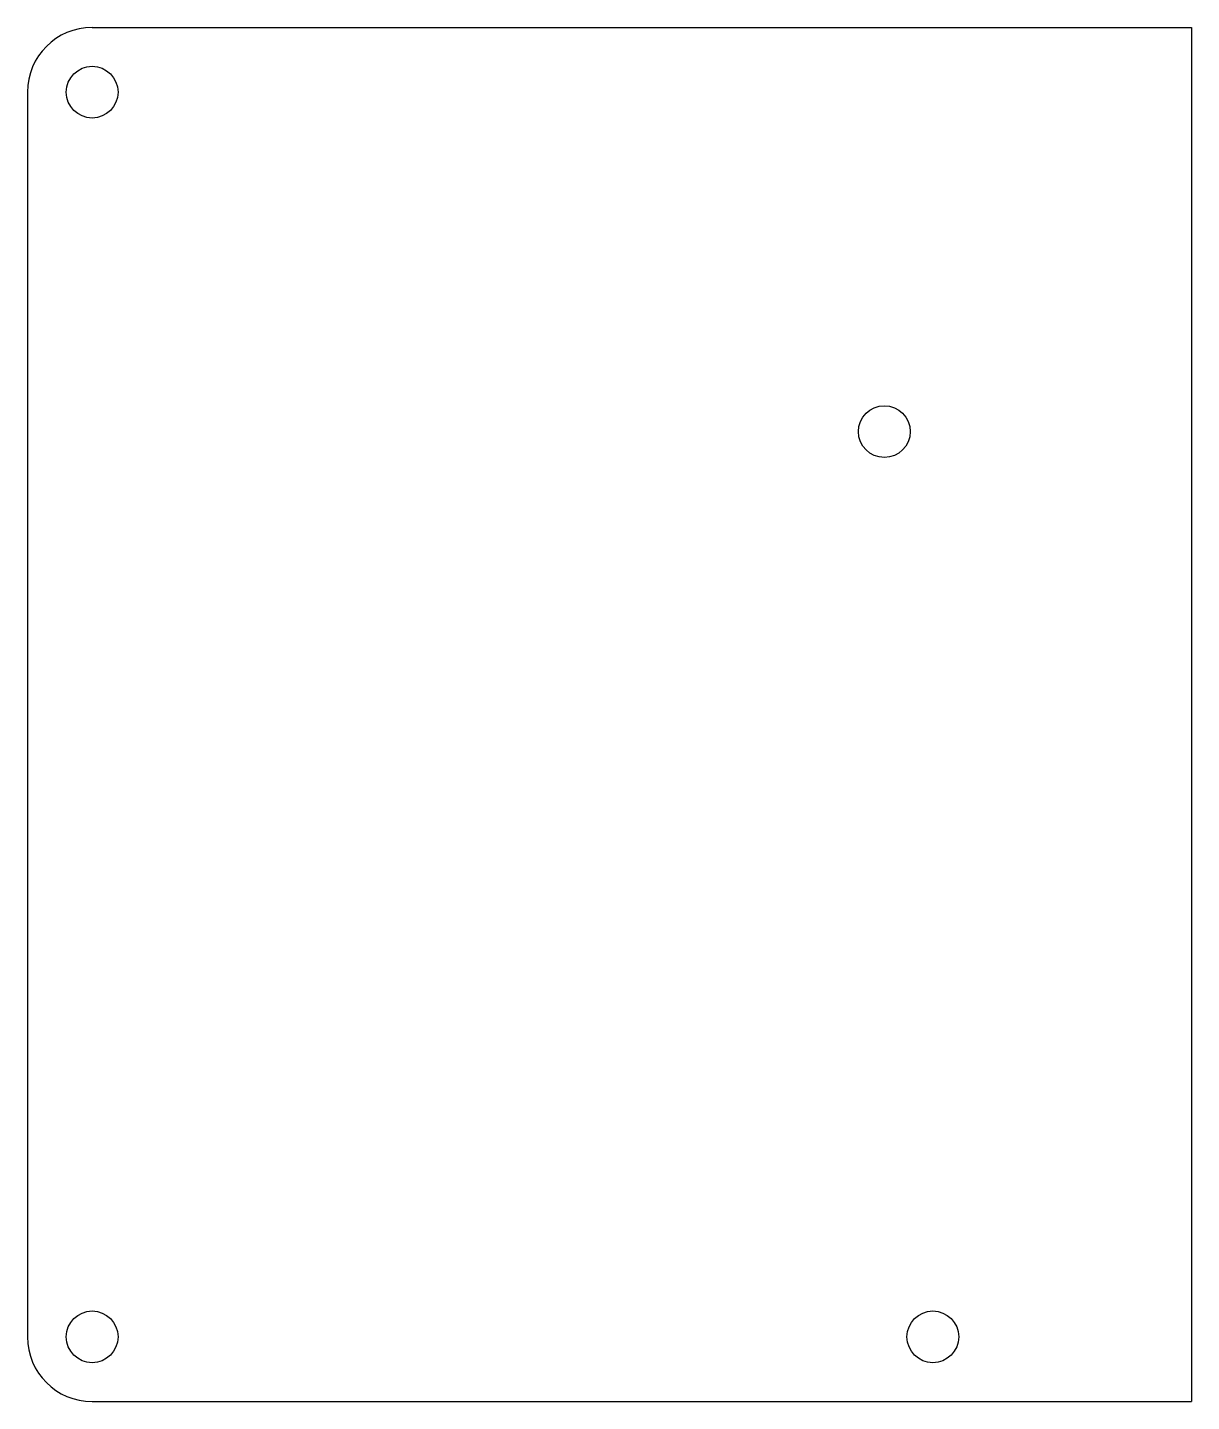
# Model space of a CAD drawing. Extents: x 0 to 72, y -85 to 0.
import ezdxf

# ---------------------------------------------------------------- set-up
doc = ezdxf.new("R2010")
doc.units = 0
doc.layers.get('0').update_dxf_attribs({"linetype": 'continuous'})

# ---------------------------------------------------------------- blocks, each defined once
blk = doc.blocks.new('EXTRUDE')
at = {"color": 7}
for p, q in [((4, 0), (72, 0)), ((72, 0), (72, -85)), ((0, -4), (0, -81)), ((4, -85), (72, -85))]:
    blk.add_line(p, q, dxfattribs=at)
for centre in [(4, -4), (53, -25), (4, -81), (56, -81)]:
    blk.add_circle(centre, 1.6, dxfattribs=at)
for centre, start, end in [((4, -4), 90, 180), ((4, -81), -180, -90)]:
    blk.add_arc(centre, 4, start, end, dxfattribs=at)

msp = doc.modelspace()

# ---------------------------------------------------------------- block references
at = {"color": 7}
msp.add_blockref('EXTRUDE', (0, 0), dxfattribs=at)

doc.saveas('drawing.dxf')
